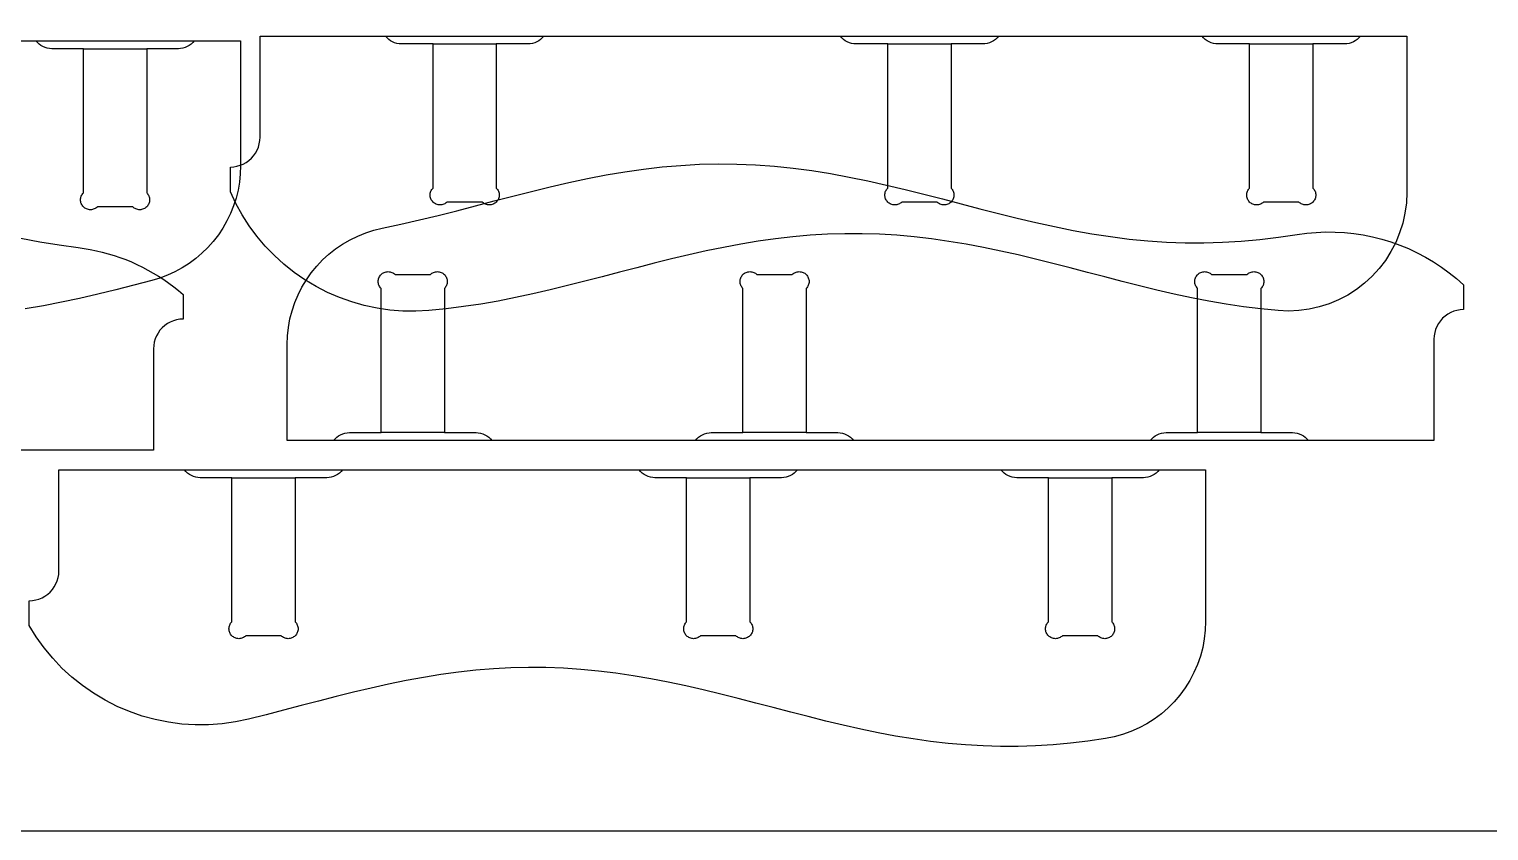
# Model space of a CAD drawing. Header units: inches. Extents: x -0.6 to 96.2, y 0 to 48.
# Drawn here: x 32.34 to 69.31, y 0 to 20.32 of the extents above; entities that cross this region are included whole.
import ezdxf

# ---------------------------------------------------------------- set-up
doc = ezdxf.new("R2010")
doc.units = ezdxf.units.IN

msp = doc.modelspace()

# ---------------------------------------------------------------- linework, layer by layer
at = {"layer": 'BRACKET_CUT_LINE', "color": 4}
for p, q in [((33.71, 19.82), (35.312, 19.82)), ((42.565, 19.941), (44.168, 19.941)), ((54.085, 19.941), (55.687, 19.941)), ((63.25, 19.941), (64.853, 19.941)), ((42.852, 10.091), (41.25, 10.091)), ((52.018, 10.091), (50.415, 10.091)), ((63.537, 10.091), (61.934, 10.091)), ((37.47, 8.949), (39.072, 8.949)), ((48.989, 8.949), (50.592, 8.949)), ((58.154, 8.949), (59.757, 8.949))]:
    msp.add_line(p, q, dxfattribs=at)
at = {"layer": 'BRACKET_OUTLINE', "color": 6}
for points in [[(36.514, 20.021), (36.477, 19.976), (36.435, 19.937), (36.388, 19.902), (36.338, 19.873), (36.284, 19.85), (36.229, 19.834), (36.172, 19.824), (36.114, 19.82), (35.312, 19.82), (35.312, 16.168), (35.329, 16.15), (35.344, 16.13), (35.356, 16.109), (35.367, 16.086), (35.375, 16.063), (35.381, 16.04), (35.385, 16.015), (35.386, 15.991), (35.385, 15.966), (35.381, 15.942), (35.375, 15.918), (35.367, 15.895), (35.356, 15.873), (35.344, 15.852), (35.329, 15.832), (35.312, 15.814), (35.294, 15.797), (35.275, 15.782), (35.253, 15.77), (35.231, 15.759), (35.208, 15.751), (35.184, 15.745), (35.16, 15.741), (35.135, 15.74), (35.111, 15.741), (35.087, 15.745), (35.063, 15.751), (35.04, 15.759), (35.017, 15.77), (34.996, 15.782), (34.977, 15.797), (34.958, 15.814), (34.064, 15.814), (34.046, 15.797), (34.026, 15.782), (34.005, 15.77), (33.983, 15.759), (33.96, 15.751), (33.936, 15.745), (33.911, 15.741), (33.887, 15.74), (33.862, 15.741), (33.838, 15.745), (33.814, 15.751), (33.791, 15.759), (33.769, 15.77), (33.748, 15.782), (33.728, 15.797), (33.71, 15.814), (33.693, 15.832), (33.679, 15.852), (33.666, 15.873), (33.656, 15.895), (33.647, 15.918), (33.641, 15.942), (33.638, 15.966), (33.636, 15.991), (33.638, 16.015), (33.641, 16.04), (33.647, 16.063), (33.656, 16.086), (33.666, 16.109), (33.679, 16.13), (33.693, 16.15), (33.71, 16.168), (33.71, 19.82), (32.908, 19.82), (32.851, 19.824), (32.793, 19.834), (32.738, 19.85), (32.684, 19.873), (32.634, 19.902), (32.588, 19.937), (32.545, 19.976), (32.508, 20.021), (36.514, 20.021)], [(45.37, 20.142), (45.333, 20.097), (45.29, 20.057), (45.244, 20.023), (45.193, 19.994), (45.14, 19.971), (45.085, 19.955), (45.027, 19.945), (44.969, 19.941), (44.168, 19.941), (44.168, 16.289), (44.185, 16.27), (44.199, 16.251), (44.212, 16.23), (44.222, 16.207), (44.231, 16.184), (44.237, 16.16), (44.24, 16.136), (44.241, 16.112), (44.24, 16.087), (44.237, 16.063), (44.231, 16.039), (44.222, 16.016), (44.212, 15.994), (44.199, 15.972), (44.185, 15.953), (44.168, 15.934), (44.15, 15.918), (44.13, 15.903), (44.109, 15.891), (44.087, 15.88), (44.064, 15.872), (44.04, 15.866), (44.016, 15.862), (43.991, 15.861), (43.966, 15.862), (43.942, 15.866), (43.918, 15.872), (43.895, 15.88), (43.873, 15.891), (43.852, 15.903), (43.832, 15.918), (43.814, 15.934), (42.92, 15.934), (42.901, 15.918), (42.882, 15.903), (42.861, 15.891), (42.838, 15.88), (42.815, 15.872), (42.791, 15.866), (42.767, 15.862), (42.743, 15.861), (42.718, 15.862), (42.694, 15.866), (42.67, 15.872), (42.647, 15.88), (42.624, 15.891), (42.603, 15.903), (42.584, 15.918), (42.565, 15.934), (42.549, 15.953), (42.534, 15.972), (42.522, 15.994), (42.511, 16.016), (42.503, 16.039), (42.497, 16.063), (42.493, 16.087), (42.492, 16.112), (42.493, 16.136), (42.497, 16.16), (42.503, 16.184), (42.511, 16.207), (42.522, 16.23), (42.534, 16.251), (42.549, 16.27), (42.565, 16.289), (42.565, 19.941), (41.764, 19.941), (41.706, 19.945), (41.649, 19.955), (41.593, 19.971), (41.54, 19.994), (41.49, 20.023), (41.443, 20.057), (41.401, 20.097), (41.363, 20.142), (45.37, 20.142)], [(56.889, 20.142), (56.852, 20.097), (56.81, 20.057), (56.763, 20.023), (56.713, 19.994), (56.659, 19.971), (56.604, 19.955), (56.547, 19.945), (56.489, 19.941), (55.687, 19.941), (55.687, 16.289), (55.704, 16.27), (55.718, 16.251), (55.731, 16.23), (55.742, 16.207), (55.75, 16.184), (55.756, 16.16), (55.759, 16.136), (55.761, 16.112), (55.759, 16.087), (55.756, 16.063), (55.75, 16.039), (55.742, 16.016), (55.731, 15.994), (55.718, 15.972), (55.704, 15.953), (55.687, 15.934), (55.669, 15.918), (55.649, 15.903), (55.628, 15.891), (55.606, 15.88), (55.583, 15.872), (55.559, 15.866), (55.535, 15.862), (55.51, 15.861), (55.486, 15.862), (55.461, 15.866), (55.438, 15.872), (55.414, 15.88), (55.392, 15.891), (55.371, 15.903), (55.351, 15.918), (55.333, 15.934), (54.439, 15.934), (54.421, 15.918), (54.401, 15.903), (54.38, 15.891), (54.358, 15.88), (54.334, 15.872), (54.311, 15.866), (54.286, 15.862), (54.262, 15.861), (54.237, 15.862), (54.213, 15.866), (54.189, 15.872), (54.166, 15.88), (54.144, 15.891), (54.123, 15.903), (54.103, 15.918), (54.085, 15.934), (54.068, 15.953), (54.053, 15.972), (54.041, 15.994), (54.03, 16.016), (54.022, 16.039), (54.016, 16.063), (54.012, 16.087), (54.011, 16.112), (54.012, 16.136), (54.016, 16.16), (54.022, 16.184), (54.03, 16.207), (54.041, 16.23), (54.053, 16.251), (54.068, 16.27), (54.085, 16.289), (54.085, 19.941), (53.283, 19.941), (53.225, 19.945), (53.168, 19.955), (53.113, 19.971), (53.059, 19.994), (53.009, 20.023), (52.962, 20.057), (52.92, 20.097), (52.883, 20.142), (56.889, 20.142)], [(66.055, 20.142), (66.017, 20.097), (65.975, 20.057), (65.928, 20.023), (65.878, 19.994), (65.825, 19.971), (65.769, 19.955), (65.712, 19.945), (65.654, 19.941), (64.853, 19.941), (64.853, 16.289), (64.869, 16.27), (64.884, 16.251), (64.896, 16.23), (64.907, 16.207), (64.915, 16.184), (64.921, 16.16), (64.925, 16.136), (64.926, 16.112), (64.925, 16.087), (64.921, 16.063), (64.915, 16.039), (64.907, 16.016), (64.896, 15.994), (64.884, 15.972), (64.869, 15.953), (64.853, 15.934), (64.834, 15.918), (64.815, 15.903), (64.794, 15.891), (64.771, 15.88), (64.748, 15.872), (64.724, 15.866), (64.7, 15.862), (64.676, 15.861), (64.651, 15.862), (64.627, 15.866), (64.603, 15.872), (64.58, 15.88), (64.557, 15.891), (64.536, 15.903), (64.517, 15.918), (64.498, 15.934), (63.604, 15.934), (63.586, 15.918), (63.566, 15.903), (63.545, 15.891), (63.523, 15.88), (63.5, 15.872), (63.476, 15.866), (63.452, 15.862), (63.427, 15.861), (63.402, 15.862), (63.378, 15.866), (63.354, 15.872), (63.331, 15.88), (63.309, 15.891), (63.288, 15.903), (63.268, 15.918), (63.25, 15.934), (63.233, 15.953), (63.219, 15.972), (63.206, 15.994), (63.196, 16.016), (63.187, 16.039), (63.181, 16.063), (63.178, 16.087), (63.177, 16.112), (63.178, 16.136), (63.181, 16.16), (63.187, 16.184), (63.196, 16.207), (63.206, 16.23), (63.219, 16.251), (63.233, 16.27), (63.25, 16.289), (63.25, 19.941), (62.449, 19.941), (62.391, 19.945), (62.334, 19.955), (62.278, 19.971), (62.225, 19.994), (62.174, 20.023), (62.128, 20.057), (62.085, 20.097), (62.048, 20.142), (66.055, 20.142)], [(40.048, 9.891), (40.085, 9.935), (40.128, 9.975), (40.174, 10.009), (40.224, 10.038), (40.278, 10.061), (40.333, 10.078), (40.391, 10.088), (40.448, 10.091), (41.25, 10.091), (41.25, 13.744), (41.233, 13.762), (41.219, 13.782), (41.206, 13.803), (41.196, 13.825), (41.187, 13.848), (41.181, 13.872), (41.178, 13.896), (41.176, 13.921), (41.178, 13.945), (41.181, 13.97), (41.187, 13.993), (41.196, 14.017), (41.206, 14.039), (41.219, 14.06), (41.233, 14.08), (41.25, 14.098), (41.268, 14.114), (41.288, 14.129), (41.309, 14.142), (41.331, 14.152), (41.354, 14.16), (41.378, 14.166), (41.402, 14.17), (41.427, 14.171), (41.451, 14.17), (41.476, 14.166), (41.5, 14.16), (41.523, 14.152), (41.545, 14.142), (41.566, 14.129), (41.586, 14.114), (41.604, 14.098), (42.498, 14.098), (42.517, 14.114), (42.536, 14.129), (42.557, 14.142), (42.58, 14.152), (42.603, 14.16), (42.627, 14.166), (42.651, 14.17), (42.675, 14.171), (42.7, 14.17), (42.724, 14.166), (42.748, 14.16), (42.771, 14.152), (42.793, 14.142), (42.815, 14.129), (42.834, 14.114), (42.852, 14.098), (42.869, 14.08), (42.884, 14.06), (42.896, 14.039), (42.907, 14.017), (42.915, 13.993), (42.921, 13.97), (42.925, 13.945), (42.926, 13.921), (42.925, 13.896), (42.921, 13.872), (42.915, 13.848), (42.907, 13.825), (42.896, 13.803), (42.884, 13.782), (42.869, 13.762), (42.852, 13.744), (42.852, 10.091), (43.654, 10.091), (43.712, 10.088), (43.769, 10.078), (43.824, 10.061), (43.878, 10.038), (43.928, 10.009), (43.975, 9.975), (44.017, 9.935), (44.054, 9.891), (40.048, 9.891)], [(49.213, 9.891), (49.251, 9.935), (49.293, 9.975), (49.339, 10.009), (49.39, 10.038), (49.443, 10.061), (49.499, 10.078), (49.556, 10.088), (49.614, 10.091), (50.415, 10.091), (50.415, 13.744), (50.399, 13.762), (50.384, 13.782), (50.371, 13.803), (50.361, 13.825), (50.353, 13.848), (50.347, 13.872), (50.343, 13.896), (50.342, 13.921), (50.343, 13.945), (50.347, 13.97), (50.353, 13.993), (50.361, 14.017), (50.371, 14.039), (50.384, 14.06), (50.399, 14.08), (50.415, 14.098), (50.433, 14.114), (50.453, 14.129), (50.474, 14.142), (50.496, 14.152), (50.519, 14.16), (50.543, 14.166), (50.568, 14.17), (50.592, 14.171), (50.617, 14.17), (50.641, 14.166), (50.665, 14.16), (50.688, 14.152), (50.71, 14.142), (50.731, 14.129), (50.751, 14.114), (50.769, 14.098), (51.664, 14.098), (51.682, 14.114), (51.702, 14.129), (51.723, 14.142), (51.745, 14.152), (51.768, 14.16), (51.792, 14.166), (51.816, 14.17), (51.841, 14.171), (51.865, 14.17), (51.89, 14.166), (51.913, 14.16), (51.937, 14.152), (51.959, 14.142), (51.98, 14.129), (52, 14.114), (52.018, 14.098), (52.034, 14.08), (52.049, 14.06), (52.062, 14.039), (52.072, 14.017), (52.08, 13.993), (52.086, 13.97), (52.09, 13.945), (52.091, 13.921), (52.09, 13.896), (52.086, 13.872), (52.08, 13.848), (52.072, 13.825), (52.062, 13.803), (52.049, 13.782), (52.034, 13.762), (52.018, 13.744), (52.018, 10.091), (52.819, 10.091), (52.877, 10.088), (52.934, 10.078), (52.99, 10.061), (53.043, 10.038), (53.093, 10.009), (53.14, 9.975), (53.182, 9.935), (53.22, 9.891), (49.213, 9.891)], [(60.732, 9.891), (60.77, 9.935), (60.812, 9.975), (60.859, 10.009), (60.909, 10.038), (60.962, 10.061), (61.018, 10.078), (61.075, 10.088), (61.133, 10.091), (61.934, 10.091), (61.934, 13.744), (61.918, 13.762), (61.903, 13.782), (61.891, 13.803), (61.88, 13.825), (61.872, 13.848), (61.866, 13.872), (61.862, 13.896), (61.861, 13.921), (61.862, 13.945), (61.866, 13.97), (61.872, 13.993), (61.88, 14.017), (61.891, 14.039), (61.903, 14.06), (61.918, 14.08), (61.934, 14.098), (61.952, 14.114), (61.972, 14.129), (61.993, 14.142), (62.016, 14.152), (62.039, 14.16), (62.062, 14.166), (62.087, 14.17), (62.111, 14.171), (62.136, 14.17), (62.16, 14.166), (62.184, 14.16), (62.207, 14.152), (62.229, 14.142), (62.25, 14.129), (62.27, 14.114), (62.288, 14.098), (63.183, 14.098), (63.201, 14.114), (63.221, 14.129), (63.242, 14.142), (63.264, 14.152), (63.287, 14.16), (63.311, 14.166), (63.335, 14.17), (63.36, 14.171), (63.384, 14.17), (63.409, 14.166), (63.433, 14.16), (63.456, 14.152), (63.478, 14.142), (63.499, 14.129), (63.519, 14.114), (63.537, 14.098), (63.553, 14.08), (63.568, 14.06), (63.581, 14.039), (63.591, 14.017), (63.6, 13.993), (63.605, 13.97), (63.609, 13.945), (63.61, 13.921), (63.609, 13.896), (63.605, 13.872), (63.6, 13.848), (63.591, 13.825), (63.581, 13.803), (63.568, 13.782), (63.553, 13.762), (63.537, 13.744), (63.537, 10.091), (64.338, 10.091), (64.396, 10.088), (64.453, 10.078), (64.509, 10.061), (64.562, 10.038), (64.613, 10.009), (64.659, 9.975), (64.702, 9.935), (64.739, 9.891), (60.732, 9.891)], [(40.274, 9.15), (40.237, 9.105), (40.195, 9.066), (40.148, 9.031), (40.098, 9.002), (40.044, 8.979), (39.989, 8.963), (39.932, 8.953), (39.874, 8.949), (39.072, 8.949), (39.072, 5.297), (39.089, 5.279), (39.104, 5.259), (39.116, 5.238), (39.127, 5.216), (39.135, 5.193), (39.141, 5.169), (39.145, 5.144), (39.146, 5.12), (39.145, 5.095), (39.141, 5.071), (39.135, 5.047), (39.127, 5.024), (39.116, 5.002), (39.104, 4.981), (39.089, 4.961), (39.072, 4.943), (39.054, 4.926), (39.034, 4.912), (39.013, 4.899), (38.991, 4.888), (38.968, 4.88), (38.944, 4.874), (38.92, 4.871), (38.895, 4.869), (38.871, 4.871), (38.846, 4.874), (38.823, 4.88), (38.799, 4.888), (38.777, 4.899), (38.756, 4.912), (38.736, 4.926), (38.718, 4.943), (37.824, 4.943), (37.806, 4.926), (37.786, 4.912), (37.765, 4.899), (37.743, 4.888), (37.719, 4.88), (37.696, 4.874), (37.671, 4.871), (37.647, 4.869), (37.622, 4.871), (37.598, 4.874), (37.574, 4.88), (37.551, 4.888), (37.529, 4.899), (37.508, 4.912), (37.488, 4.926), (37.47, 4.943), (37.453, 4.961), (37.439, 4.981), (37.426, 5.002), (37.415, 5.024), (37.407, 5.047), (37.401, 5.071), (37.398, 5.095), (37.396, 5.12), (37.398, 5.144), (37.401, 5.169), (37.407, 5.193), (37.415, 5.216), (37.426, 5.238), (37.439, 5.259), (37.453, 5.279), (37.47, 5.297), (37.47, 8.949), (36.668, 8.949), (36.61, 8.953), (36.553, 8.963), (36.498, 8.979), (36.444, 9.002), (36.394, 9.031), (36.347, 9.066), (36.305, 9.105), (36.268, 9.15), (40.274, 9.15)], [(51.794, 9.15), (51.756, 9.105), (51.714, 9.066), (51.667, 9.031), (51.617, 9.002), (51.564, 8.979), (51.508, 8.963), (51.451, 8.953), (51.393, 8.949), (50.592, 8.949), (50.592, 5.297), (50.608, 5.279), (50.623, 5.259), (50.635, 5.238), (50.646, 5.216), (50.654, 5.193), (50.66, 5.169), (50.664, 5.144), (50.665, 5.12), (50.664, 5.095), (50.66, 5.071), (50.654, 5.047), (50.646, 5.024), (50.635, 5.002), (50.623, 4.981), (50.608, 4.961), (50.592, 4.943), (50.573, 4.926), (50.554, 4.912), (50.533, 4.899), (50.51, 4.888), (50.487, 4.88), (50.463, 4.874), (50.439, 4.871), (50.415, 4.869), (50.39, 4.871), (50.366, 4.874), (50.342, 4.88), (50.319, 4.888), (50.296, 4.899), (50.275, 4.912), (50.256, 4.926), (50.237, 4.943), (49.343, 4.943), (49.325, 4.926), (49.305, 4.912), (49.284, 4.899), (49.262, 4.888), (49.239, 4.88), (49.215, 4.874), (49.191, 4.871), (49.166, 4.869), (49.141, 4.871), (49.117, 4.874), (49.093, 4.88), (49.07, 4.888), (49.048, 4.899), (49.027, 4.912), (49.007, 4.926), (48.989, 4.943), (48.972, 4.961), (48.958, 4.981), (48.945, 5.002), (48.935, 5.024), (48.926, 5.047), (48.92, 5.071), (48.917, 5.095), (48.916, 5.12), (48.917, 5.144), (48.92, 5.169), (48.926, 5.193), (48.935, 5.216), (48.945, 5.238), (48.958, 5.259), (48.972, 5.279), (48.989, 5.297), (48.989, 8.949), (48.188, 8.949), (48.13, 8.953), (48.073, 8.963), (48.017, 8.979), (47.964, 9.002), (47.913, 9.031), (47.867, 9.066), (47.824, 9.105), (47.787, 9.15), (51.794, 9.15)], [(60.959, 9.15), (60.921, 9.105), (60.879, 9.066), (60.833, 9.031), (60.782, 9.002), (60.729, 8.979), (60.673, 8.963), (60.616, 8.953), (60.558, 8.949), (59.757, 8.949), (59.757, 5.297), (59.773, 5.279), (59.788, 5.259), (59.801, 5.238), (59.811, 5.216), (59.819, 5.193), (59.825, 5.169), (59.829, 5.144), (59.83, 5.12), (59.829, 5.095), (59.825, 5.071), (59.819, 5.047), (59.811, 5.024), (59.801, 5.002), (59.788, 4.981), (59.773, 4.961), (59.757, 4.943), (59.739, 4.926), (59.719, 4.912), (59.698, 4.899), (59.676, 4.888), (59.653, 4.88), (59.629, 4.874), (59.604, 4.871), (59.58, 4.869), (59.555, 4.871), (59.531, 4.874), (59.507, 4.88), (59.484, 4.888), (59.462, 4.899), (59.441, 4.912), (59.421, 4.926), (59.403, 4.943), (58.508, 4.943), (58.49, 4.926), (58.47, 4.912), (58.449, 4.899), (58.427, 4.888), (58.404, 4.88), (58.38, 4.874), (58.356, 4.871), (58.331, 4.869), (58.307, 4.871), (58.282, 4.874), (58.259, 4.88), (58.235, 4.888), (58.213, 4.899), (58.192, 4.912), (58.172, 4.926), (58.154, 4.943), (58.138, 4.961), (58.123, 4.981), (58.11, 5.002), (58.1, 5.024), (58.092, 5.047), (58.086, 5.071), (58.082, 5.095), (58.081, 5.12), (58.082, 5.144), (58.086, 5.169), (58.092, 5.193), (58.1, 5.216), (58.11, 5.238), (58.123, 5.259), (58.138, 5.279), (58.154, 5.297), (58.154, 8.949), (57.353, 8.949), (57.295, 8.953), (57.238, 8.963), (57.182, 8.979), (57.129, 9.002), (57.079, 9.031), (57.032, 9.066), (56.99, 9.105), (56.952, 9.15), (60.959, 9.15)]]:
    msp.add_lwpolyline(points, close=True, dxfattribs=at)
at = {"layer": 'PLYWOOD_BOUNDARY', "color": 7}
msp.add_lwpolyline([(0, 0), (96, 0), (96, 48), (0, 48), (0, 0)], dxfattribs=at)
at = {"layer": 'SHELF_R', "color": 3}
for points in [[(8.643, 20.021), (37.691, 20.021), (37.691, 16.855), (37.691, 16.855), (37.684, 16.647), (37.663, 16.44), (37.627, 16.235), (37.577, 16.033), (37.513, 15.835), (37.436, 15.642), (37.346, 15.455), (37.242, 15.274), (37.127, 15.101), (37, 14.937), (36.862, 14.781), (36.713, 14.636), (36.555, 14.501), (36.387, 14.377), (36.212, 14.266), (36.029, 14.166), (35.84, 14.08), (35.645, 14.007), (35.446, 13.947), (35.446, 13.947), (34.988, 13.828), (34.529, 13.712), (34.071, 13.6), (33.613, 13.494), (33.154, 13.395), (32.696, 13.305), (32.238, 13.225)], [(32.12, 15.021), (32.606, 14.929), (33.091, 14.848), (33.577, 14.78), (33.577, 14.78), (33.731, 14.758), (33.884, 14.732), (34.037, 14.701), (34.188, 14.665), (34.338, 14.624), (34.487, 14.579), (34.634, 14.529), (34.78, 14.475), (34.924, 14.416), (35.066, 14.352), (35.206, 14.285), (35.344, 14.212), (35.479, 14.136), (35.612, 14.056), (35.743, 13.971), (35.871, 13.883), (35.996, 13.79), (36.118, 13.694), (36.237, 13.594), (36.237, 12.968), (36.237, 12.968), (36.153, 12.963), (36.07, 12.949), (35.989, 12.926), (35.911, 12.893), (35.837, 12.853), (35.768, 12.804), (35.705, 12.748), (35.649, 12.685), (35.601, 12.616), (35.56, 12.542), (35.528, 12.465), (35.504, 12.384), (35.49, 12.301), (35.485, 12.216), (35.485, 9.65), (35.485, 9.65), (6.437, 9.65)]]:
    msp.add_lwpolyline(points, dxfattribs=at)
for points in [[(38.183, 20.142), (67.232, 20.142), (67.232, 16.178), (67.232, 16.178), (67.22, 15.916), (67.186, 15.657), (67.13, 15.401), (67.051, 15.152), (66.951, 14.91), (66.83, 14.678), (66.69, 14.457), (66.531, 14.249), (66.355, 14.056), (66.162, 13.879), (65.955, 13.719), (65.734, 13.578), (65.502, 13.457), (65.261, 13.356), (65.012, 13.277), (64.756, 13.22), (64.497, 13.185), (64.236, 13.173), (63.974, 13.183), (63.974, 13.183), (63.535, 13.226), (63.096, 13.281), (62.657, 13.348), (62.218, 13.424), (61.779, 13.51), (61.34, 13.604), (60.901, 13.705), (60.462, 13.812), (60.023, 13.922), (59.583, 14.036), (59.144, 14.151), (58.705, 14.265), (58.266, 14.378), (57.827, 14.488), (57.388, 14.593), (56.949, 14.691), (56.51, 14.783), (56.071, 14.866), (55.632, 14.939), (55.193, 15.001), (54.754, 15.053), (54.315, 15.092), (53.875, 15.118), (53.436, 15.131), (52.997, 15.132), (52.558, 15.119), (52.119, 15.093), (51.68, 15.054), (51.241, 15.004), (50.802, 14.942), (50.363, 14.869), (49.924, 14.786), (49.485, 14.695), (49.046, 14.597), (48.607, 14.492), (48.167, 14.383), (47.728, 14.27), (47.289, 14.155), (46.85, 14.041), (46.411, 13.927), (45.972, 13.816), (45.533, 13.709), (45.094, 13.608), (44.655, 13.514), (44.216, 13.427), (43.777, 13.35), (43.338, 13.284), (42.899, 13.228), (42.46, 13.185), (42.46, 13.185), (42.13, 13.167), (41.801, 13.172), (41.473, 13.198), (41.147, 13.246), (40.824, 13.315), (40.508, 13.405), (40.197, 13.515), (39.895, 13.646), (39.602, 13.796), (39.319, 13.966), (39.048, 14.153), (38.79, 14.358), (38.546, 14.58), (38.317, 14.817), (38.105, 15.068), (37.909, 15.333), (37.731, 15.611), (37.572, 15.899), (37.432, 16.197), (37.432, 16.823), (37.432, 16.823), (37.516, 16.828), (37.599, 16.842), (37.68, 16.866), (37.758, 16.898), (37.832, 16.939), (37.9, 16.987), (37.963, 17.044), (38.019, 17.106), (38.068, 17.175), (38.109, 17.249), (38.141, 17.327), (38.164, 17.408), (38.178, 17.491), (38.183, 17.575), (38.183, 20.142)], [(67.919, 9.891), (38.871, 9.891), (38.871, 12.326), (38.871, 12.326), (38.879, 12.543), (38.902, 12.758), (38.941, 12.971), (38.995, 13.181), (39.064, 13.386), (39.148, 13.586), (39.246, 13.779), (39.357, 13.965), (39.482, 14.142), (39.619, 14.31), (39.768, 14.467), (39.927, 14.614), (40.097, 14.748), (40.276, 14.87), (40.464, 14.979), (40.658, 15.074), (40.86, 15.154), (41.066, 15.22), (41.277, 15.271), (41.277, 15.271), (41.75, 15.372), (42.223, 15.481), (42.696, 15.596), (43.169, 15.716), (43.642, 15.839), (44.115, 15.963), (44.588, 16.085), (45.061, 16.205), (45.534, 16.321), (46.007, 16.43), (46.481, 16.531), (46.954, 16.622), (47.427, 16.702), (47.9, 16.77), (48.373, 16.825), (48.846, 16.865), (49.319, 16.891), (49.792, 16.902), (50.265, 16.898), (50.738, 16.878), (51.211, 16.843), (51.685, 16.794), (52.158, 16.732), (52.631, 16.656), (53.104, 16.569), (53.577, 16.472), (54.05, 16.366), (54.523, 16.253), (54.996, 16.135), (55.469, 16.013), (55.942, 15.89), (56.415, 15.766), (56.889, 15.645), (57.362, 15.527), (57.835, 15.415), (58.308, 15.311), (58.781, 15.216), (59.254, 15.131), (59.727, 15.058), (60.2, 14.997), (60.673, 14.951), (61.146, 14.919), (61.619, 14.902), (62.092, 14.9), (62.566, 14.914), (63.039, 14.942), (63.512, 14.986), (63.985, 15.043), (64.458, 15.113), (64.458, 15.113), (64.696, 15.146), (64.935, 15.167), (65.174, 15.177), (65.414, 15.175), (65.654, 15.162), (65.892, 15.137), (66.129, 15.101), (66.364, 15.054), (66.597, 14.995), (66.827, 14.926), (67.053, 14.845), (67.274, 14.754), (67.492, 14.652), (67.704, 14.54), (67.91, 14.418), (68.11, 14.286), (68.304, 14.144), (68.491, 13.994), (68.671, 13.835), (68.671, 13.209), (68.671, 13.209), (68.586, 13.204), (68.503, 13.19), (68.422, 13.167), (68.345, 13.134), (68.271, 13.094), (68.202, 13.045), (68.139, 12.989), (68.083, 12.926), (68.034, 12.857), (67.994, 12.784), (67.961, 12.706), (67.938, 12.625), (67.924, 12.542), (67.919, 12.458), (67.919, 9.891)], [(33.087, 9.15), (62.136, 9.15), (62.136, 5.308), (62.136, 5.308), (62.128, 5.085), (62.103, 4.862), (62.061, 4.643), (62.004, 4.427), (61.93, 4.215), (61.841, 4.01), (61.737, 3.812), (61.618, 3.622), (61.486, 3.442), (61.341, 3.272), (61.183, 3.113), (61.014, 2.967), (60.835, 2.833), (60.646, 2.713), (60.449, 2.608), (60.244, 2.517), (60.034, 2.442), (59.818, 2.383), (59.599, 2.34), (59.599, 2.34), (59.156, 2.276), (58.713, 2.223), (58.27, 2.182), (57.827, 2.155), (57.384, 2.14), (56.941, 2.139), (56.498, 2.152), (56.055, 2.177), (55.612, 2.216), (55.169, 2.266), (54.726, 2.329), (54.283, 2.402), (53.84, 2.486), (53.398, 2.578), (52.955, 2.677), (52.512, 2.783), (52.069, 2.893), (51.626, 3.007), (51.183, 3.123), (50.74, 3.238), (50.297, 3.353), (49.854, 3.465), (49.411, 3.572), (48.968, 3.673), (48.525, 3.768), (48.082, 3.854), (47.639, 3.93), (47.196, 3.996), (46.754, 4.05), (46.311, 4.092), (45.868, 4.122), (45.425, 4.138), (44.982, 4.141), (44.539, 4.13), (44.096, 4.107), (43.653, 4.07), (43.21, 4.021), (42.767, 3.96), (42.324, 3.888), (41.881, 3.806), (41.438, 3.715), (40.995, 3.617), (40.552, 3.512), (40.11, 3.402), (39.667, 3.288), (39.224, 3.173), (38.781, 3.057), (38.338, 2.942), (37.895, 2.83), (37.895, 2.83), (37.561, 2.759), (37.223, 2.711), (36.882, 2.686), (36.541, 2.684), (36.2, 2.705), (35.861, 2.75), (35.527, 2.818), (35.197, 2.908), (34.875, 3.02), (34.561, 3.154), (34.257, 3.31), (33.964, 3.485), (33.684, 3.681), (33.417, 3.894), (33.166, 4.126), (32.932, 4.374), (32.714, 4.637), (32.516, 4.915), (32.336, 5.206), (32.336, 5.832), (32.336, 5.832), (32.42, 5.836), (32.503, 5.851), (32.584, 5.874), (32.662, 5.906), (32.736, 5.947), (32.805, 5.996), (32.867, 6.052), (32.924, 6.115), (32.972, 6.183), (33.013, 6.257), (33.045, 6.335), (33.069, 6.416), (33.083, 6.499), (33.087, 6.583), (33.087, 9.15)]]:
    msp.add_lwpolyline(points, close=True, dxfattribs=at)

doc.saveas('drawing.dxf')
